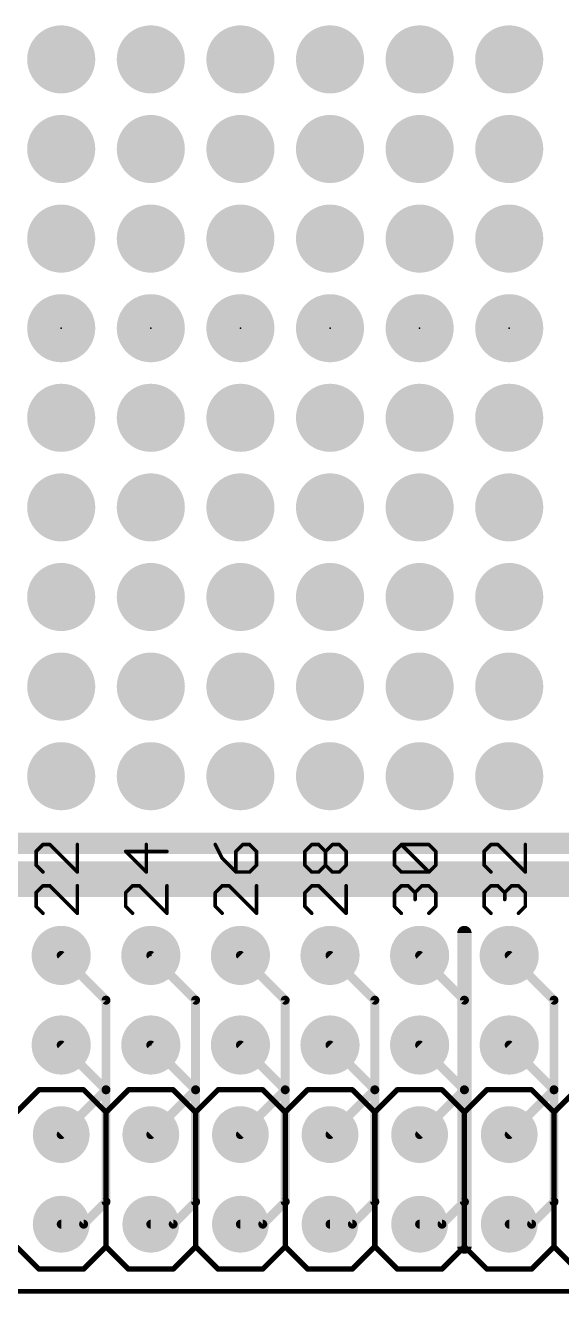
# Model space of a CAD drawing. Extents: x 0 to 86.4, y -0.1 to 54.7.
# Drawn here: x 43.43 to 58.64, y -0.06 to 35.89 of the extents above; entities that cross this region are included whole.
import ezdxf

# ---------------------------------------------------------------- set-up
doc = ezdxf.new("R2010")
doc.units = 0
for name, color, linetype in [('1', 12, 'CONTINUOUS'), ('16', 132, 'CONTINUOUS'), ('17', 110, 'CONTINUOUS'), ('20', 53, 'CONTINUOUS'), ('21', 40, 'CONTINUOUS'), ('23', 53, 'CONTINUOUS')]:
    doc.layers.add(name, color=color, linetype=linetype)

# ---------------------------------------------------------------- blocks, each defined once
blk = doc.blocks.new('ROUNDP')
at = {"const_width": 0.5}
blk.add_lwpolyline([(0, -0.25, 1), (0, 0.25, 1), (0, -0.25)], format="xyb", dxfattribs=at)

msp = doc.modelspace()

# ---------------------------------------------------------------- linework, layer by layer
at = {"layer": '1'}
for points, const_width in [([(20.32, 11.684), (63.754, 11.684)], 1.016), ([(45.72, 5.715), (44.45, 6.985)], 0.254), ([(48.26, 5.715), (46.99, 6.985)], 0.254), ([(50.8, 5.715), (49.53, 6.985)], 0.254), ([(53.34, 5.715), (52.07, 6.985)], 0.254), ([(55.88, 5.715), (54.61, 6.985)], 0.254), ([(58.42, 5.715), (57.15, 6.985)], 0.254), ([(45.72, 2.54), (45.72, 5.715)], 0.254), ([(48.26, 2.54), (48.26, 5.715)], 0.254), ([(50.8, 2.54), (50.8, 5.715)], 0.254), ([(53.34, 2.54), (53.34, 5.715)], 0.254), ([(55.88, 2.54), (55.88, 5.715)], 0.254), ([(58.42, 2.54), (58.42, 5.715)], 0.254), ([(45.085, 1.905), (45.72, 2.54)], 0.254), ([(47.625, 1.905), (48.26, 2.54)], 0.254), ([(50.165, 1.905), (50.8, 2.54)], 0.254), ([(52.705, 1.905), (53.34, 2.54)], 0.254), ([(55.245, 1.905), (55.88, 2.54)], 0.254), ([(57.785, 1.905), (58.42, 2.54)], 0.254), ([(44.45, 1.905), (45.085, 1.905)], 0.254), ([(46.99, 1.905), (47.625, 1.905)], 0.254), ([(49.53, 1.905), (50.165, 1.905)], 0.254), ([(52.07, 1.905), (52.705, 1.905)], 0.254), ([(54.61, 1.905), (55.245, 1.905)], 0.254), ([(57.15, 1.905), (57.785, 1.905)], 0.254)]:
    msp.add_lwpolyline(points, dxfattribs=dict(at, const_width=const_width))
at = {"layer": '1', "const_width": 0.127}
for points in [[(44.4949, 7.0299, 1), (44.4051, 6.9401)], [(47.0349, 7.0299, 1), (46.9451, 6.9401)], [(49.5749, 7.0299, 1), (49.4851, 6.9401)], [(52.1149, 7.0299, 1), (52.0251, 6.9401)], [(54.6549, 7.0299, 1), (54.5651, 6.9401)], [(57.1949, 7.0299, 1), (57.1051, 6.9401)], [(45.7835, 5.715, 1), (45.6565, 5.715)], [(45.6751, 5.6701, 1), (45.7649, 5.7599)], [(48.3235, 5.715, 1), (48.1965, 5.715)], [(48.2151, 5.6701, 1), (48.3049, 5.7599)], [(50.8635, 5.715, 1), (50.7365, 5.715)], [(50.7551, 5.6701, 1), (50.8449, 5.7599)], [(53.4035, 5.715, 1), (53.2765, 5.715)], [(53.2951, 5.6701, 1), (53.3849, 5.7599)], [(55.9435, 5.715, 1), (55.8165, 5.715)], [(55.8351, 5.6701, 1), (55.9249, 5.7599)], [(58.4835, 5.715, 1), (58.3565, 5.715)], [(58.3751, 5.6701, 1), (58.4649, 5.7599)], [(45.6565, 2.54, 1), (45.7835, 2.54)], [(45.7649, 2.4951, 1), (45.6751, 2.5849)], [(48.1965, 2.54, 1), (48.3235, 2.54)], [(48.3049, 2.4951, 1), (48.2151, 2.5849)], [(50.7365, 2.54, 1), (50.8635, 2.54)], [(50.8449, 2.4951, 1), (50.7551, 2.5849)], [(53.2765, 2.54, 1), (53.4035, 2.54)], [(53.3849, 2.4951, 1), (53.2951, 2.5849)], [(55.8165, 2.54, 1), (55.9435, 2.54)], [(55.9249, 2.4951, 1), (55.8351, 2.5849)], [(58.3565, 2.54, 1), (58.4835, 2.54)], [(58.4649, 2.4951, 1), (58.3751, 2.5849)], [(44.45, 1.9685, 1), (44.45, 1.8415)], [(45.0401, 1.9499, 1), (45.1299, 1.8601)], [(45.085, 1.8415, 1), (45.085, 1.9685)], [(46.99, 1.9685, 1), (46.99, 1.8415)], [(47.5801, 1.9499, 1), (47.6699, 1.8601)], [(47.625, 1.8415, 1), (47.625, 1.9685)], [(49.53, 1.9685, 1), (49.53, 1.8415)], [(50.1201, 1.9499, 1), (50.2099, 1.8601)], [(50.165, 1.8415, 1), (50.165, 1.9685)], [(52.07, 1.9685, 1), (52.07, 1.8415)], [(52.6601, 1.9499, 1), (52.7499, 1.8601)], [(52.705, 1.8415, 1), (52.705, 1.9685)], [(54.61, 1.9685, 1), (54.61, 1.8415)], [(55.2001, 1.9499, 1), (55.2899, 1.8601)], [(55.245, 1.8415, 1), (55.245, 1.9685)], [(57.15, 1.9685, 1), (57.15, 1.8415)], [(57.7401, 1.9499, 1), (57.8299, 1.8601)], [(57.785, 1.8415, 1), (57.785, 1.9685)]]:
    msp.add_lwpolyline(points, format="xyb", dxfattribs=at)
at = {"layer": '16'}
for points, const_width in [([(22.606, 12.7), (62.992, 12.7)], 0.6096), ([(27.178, 11.684), (63.5, 11.684)], 0.6096), ([(45.72, 8.255), (44.45, 9.525)], 0.254), ([(48.26, 8.255), (46.99, 9.525)], 0.254), ([(50.8, 8.255), (49.53, 9.525)], 0.254), ([(53.34, 8.255), (52.07, 9.525)], 0.254), ([(55.88, 8.255), (54.61, 9.525)], 0.254), ([(58.42, 8.255), (57.15, 9.525)], 0.254), ([(45.72, 5.715), (45.72, 8.255)], 0.254), ([(48.26, 5.715), (48.26, 8.255)], 0.254), ([(50.8, 5.715), (50.8, 8.255)], 0.254), ([(53.34, 5.715), (53.34, 8.255)], 0.254), ([(55.88, 5.715), (55.88, 8.255)], 0.254), ([(58.42, 5.715), (58.42, 8.255)], 0.254), ([(44.45, 4.445), (45.72, 5.715)], 0.254), ([(46.99, 4.445), (48.26, 5.715)], 0.254), ([(49.53, 4.445), (50.8, 5.715)], 0.254), ([(52.07, 4.445), (53.34, 5.715)], 0.254), ([(54.61, 4.445), (55.88, 5.715)], 0.254), ([(57.15, 4.445), (58.42, 5.715)], 0.254)]:
    msp.add_lwpolyline(points, dxfattribs=dict(at, const_width=const_width))
at = {"layer": '16', "const_width": 0.127}
for points in [[(44.4949, 9.5699, 1), (44.4051, 9.4801)], [(47.0349, 9.5699, 1), (46.9451, 9.4801)], [(49.5749, 9.5699, 1), (49.4851, 9.4801)], [(52.1149, 9.5699, 1), (52.0251, 9.4801)], [(54.6549, 9.5699, 1), (54.5651, 9.4801)], [(57.1949, 9.5699, 1), (57.1051, 9.4801)], [(45.7835, 8.255, 1), (45.6565, 8.255)], [(45.6751, 8.2101, 1), (45.7649, 8.2999)], [(48.3235, 8.255, 1), (48.1965, 8.255)], [(48.2151, 8.2101, 1), (48.3049, 8.2999)], [(50.8635, 8.255, 1), (50.7365, 8.255)], [(50.7551, 8.2101, 1), (50.8449, 8.2999)], [(53.4035, 8.255, 1), (53.2765, 8.255)], [(53.2951, 8.2101, 1), (53.3849, 8.2999)], [(55.9435, 8.255, 1), (55.8165, 8.255)], [(55.8351, 8.2101, 1), (55.9249, 8.2999)], [(58.4835, 8.255, 1), (58.3565, 8.255)], [(58.3751, 8.2101, 1), (58.4649, 8.2999)], [(45.6565, 5.715, 1), (45.7835, 5.715)], [(45.7649, 5.6701, 1), (45.6751, 5.7599)], [(48.1965, 5.715, 1), (48.3235, 5.715)], [(48.3049, 5.6701, 1), (48.2151, 5.7599)], [(50.7365, 5.715, 1), (50.8635, 5.715)], [(50.8449, 5.6701, 1), (50.7551, 5.7599)], [(53.2765, 5.715, 1), (53.4035, 5.715)], [(53.3849, 5.6701, 1), (53.2951, 5.7599)], [(55.8165, 5.715, 1), (55.9435, 5.715)], [(55.9249, 5.6701, 1), (55.8351, 5.7599)], [(58.3565, 5.715, 1), (58.4835, 5.715)], [(58.4649, 5.6701, 1), (58.3751, 5.7599)], [(44.4051, 4.4899, 1), (44.4949, 4.4001)], [(46.9451, 4.4899, 1), (47.0349, 4.4001)], [(49.4851, 4.4899, 1), (49.5749, 4.4001)], [(52.0251, 4.4899, 1), (52.1149, 4.4001)], [(54.5651, 4.4899, 1), (54.6549, 4.4001)], [(57.1051, 4.4899, 1), (57.1949, 4.4001)]]:
    msp.add_lwpolyline(points, format="xyb", dxfattribs=at)
at = {"layer": '20', "const_width": 0.127}
msp.add_lwpolyline([(73.66, 0), (14.605, 0)], dxfattribs=at)
at = {"layer": '21'}
for points, const_width in [([(43.9327, 12.6678), (43.7378, 12.4729)], 0.1016), ([(44.1276, 12.6678), (43.9327, 12.6678)], 0.1016), ([(44.9072, 11.8882), (44.1276, 12.6678)], 0.1016), ([(44.9072, 12.6678), (44.9072, 11.8882)], 0.1016), ([(46.8625, 11.8882), (46.8625, 12.6678)], 0.1016), ([(48.8178, 12.6678), (49.0127, 12.278)], 0.1016), ([(49.5974, 12.6678), (49.4025, 12.4729)], 0.1016), ([(49.7923, 12.6678), (49.5974, 12.6678)], 0.1016), ([(49.9872, 12.4729), (49.7923, 12.6678)], 0.1016), ([(51.3578, 12.4729), (51.5527, 12.6678)], 0.1016), ([(51.5527, 12.6678), (51.7476, 12.6678)], 0.1016), ([(51.7476, 12.6678), (51.9425, 12.4729)], 0.1016), ([(51.9425, 12.4729), (52.1374, 12.6678)], 0.1016), ([(52.1374, 12.6678), (52.3323, 12.6678)], 0.1016), ([(52.3323, 12.6678), (52.5272, 12.4729)], 0.1016), ([(53.8978, 12.4729), (54.0927, 12.6678)], 0.1016), ([(54.0927, 12.6678), (54.8723, 12.6678)], 0.1016), ([(54.8723, 11.8882), (54.0927, 12.6678)], 0.1016), ([(54.8723, 12.6678), (55.0672, 12.4729)], 0.1016), ([(56.6327, 12.6678), (56.4378, 12.4729)], 0.1016), ([(56.8276, 12.6678), (56.6327, 12.6678)], 0.1016), ([(57.6072, 11.8882), (56.8276, 12.6678)], 0.1016), ([(57.6072, 12.6678), (57.6072, 11.8882)], 0.1016), ([(43.7378, 12.4729), (43.7378, 12.0831)], 0.1016), ([(47.4472, 12.4729), (46.2778, 12.4729)], 0.1016), ([(46.2778, 12.4729), (46.8625, 11.8882)], 0.1016), ([(49.0127, 12.278), (49.4025, 11.8882)], 0.1016), ([(49.4025, 12.4729), (49.4025, 11.8882)], 0.1016), ([(49.9872, 12.0831), (49.9872, 12.4729)], 0.1016), ([(51.3578, 12.0831), (51.3578, 12.4729)], 0.1016), ([(51.9425, 12.0831), (51.9425, 12.4729)], 0.1016), ([(52.5272, 12.4729), (52.5272, 12.0831)], 0.1016), ([(53.8978, 12.0831), (53.8978, 12.4729)], 0.1016), ([(55.0672, 12.4729), (55.0672, 12.0831)], 0.1016), ([(56.4378, 12.4729), (56.4378, 12.0831)], 0.1016), ([(43.7378, 12.0831), (43.9327, 11.8882)], 0.1016), ([(49.4025, 11.8882), (49.7923, 11.8882)], 0.1016), ([(49.7923, 11.8882), (49.9872, 12.0831)], 0.1016), ([(51.5527, 11.8882), (51.3578, 12.0831)], 0.1016), ([(51.7476, 11.8882), (51.5527, 11.8882)], 0.1016), ([(51.9425, 12.0831), (51.7476, 11.8882)], 0.1016), ([(52.1374, 11.8882), (51.9425, 12.0831)], 0.1016), ([(52.3323, 11.8882), (52.1374, 11.8882)], 0.1016), ([(52.5272, 12.0831), (52.3323, 11.8882)], 0.1016), ([(54.0927, 11.8882), (53.8978, 12.0831)], 0.1016), ([(54.8723, 11.8882), (54.0927, 11.8882)], 0.1016), ([(55.0672, 12.0831), (54.8723, 11.8882)], 0.1016), ([(56.4378, 12.0831), (56.6327, 11.8882)], 0.1016), ([(43.9327, 11.4984), (43.7378, 11.3035)], 0.1016), ([(44.1276, 11.4984), (43.9327, 11.4984)], 0.1016), ([(44.9072, 10.7188), (44.1276, 11.4984)], 0.1016), ([(44.9072, 11.4984), (44.9072, 10.7188)], 0.1016), ([(46.4727, 11.4984), (46.2778, 11.3035)], 0.1016), ([(46.6676, 11.4984), (46.4727, 11.4984)], 0.1016), ([(47.4472, 10.7188), (46.6676, 11.4984)], 0.1016), ([(47.4472, 11.4984), (47.4472, 10.7188)], 0.1016), ([(49.0127, 11.4984), (48.8178, 11.3035)], 0.1016), ([(49.2076, 11.4984), (49.0127, 11.4984)], 0.1016), ([(49.9872, 10.7188), (49.2076, 11.4984)], 0.1016), ([(49.9872, 11.4984), (49.9872, 10.7188)], 0.1016), ([(51.5527, 11.4984), (51.3578, 11.3035)], 0.1016), ([(51.7476, 11.4984), (51.5527, 11.4984)], 0.1016), ([(52.5272, 10.7188), (51.7476, 11.4984)], 0.1016), ([(52.5272, 11.4984), (52.5272, 10.7188)], 0.1016), ([(53.8978, 11.3035), (54.0927, 11.4984)], 0.1016), ([(54.0927, 11.4984), (54.2876, 11.4984)], 0.1016), ([(54.2876, 11.4984), (54.4825, 11.3035)], 0.1016), ([(54.4825, 11.3035), (54.6774, 11.4984)], 0.1016), ([(54.6774, 11.4984), (54.8723, 11.4984)], 0.1016), ([(54.8723, 11.4984), (55.0672, 11.3035)], 0.1016), ([(56.4378, 11.3035), (56.6327, 11.4984)], 0.1016), ([(56.6327, 11.4984), (56.8276, 11.4984)], 0.1016), ([(56.8276, 11.4984), (57.0225, 11.3035)], 0.1016), ([(57.0225, 11.3035), (57.2174, 11.4984)], 0.1016), ([(57.2174, 11.4984), (57.4123, 11.4984)], 0.1016), ([(57.4123, 11.4984), (57.6072, 11.3035)], 0.1016), ([(43.7378, 11.3035), (43.7378, 10.9137)], 0.1016), ([(46.2778, 11.3035), (46.2778, 10.9137)], 0.1016), ([(48.8178, 11.3035), (48.8178, 10.9137)], 0.1016), ([(51.3578, 11.3035), (51.3578, 10.9137)], 0.1016), ([(53.8978, 10.9137), (53.8978, 11.3035)], 0.1016), ([(54.4825, 11.3035), (54.4825, 11.1086)], 0.1016), ([(55.0672, 11.3035), (55.0672, 10.9137)], 0.1016), ([(56.4378, 10.9137), (56.4378, 11.3035)], 0.1016), ([(57.0225, 11.3035), (57.0225, 11.1086)], 0.1016), ([(57.6072, 11.3035), (57.6072, 10.9137)], 0.1016), ([(43.7378, 10.9137), (43.9327, 10.7188)], 0.1016), ([(46.2778, 10.9137), (46.4727, 10.7188)], 0.1016), ([(48.8178, 10.9137), (49.0127, 10.7188)], 0.1016), ([(51.3578, 10.9137), (51.5527, 10.7188)], 0.1016), ([(54.0927, 10.7188), (53.8978, 10.9137)], 0.1016), ([(55.0672, 10.9137), (54.8723, 10.7188)], 0.1016), ([(56.6327, 10.7188), (56.4378, 10.9137)], 0.1016), ([(57.6072, 10.9137), (57.4123, 10.7188)], 0.1016), ([(55.88, 1.27), (55.88, 10.16)], 0.4064), ([(43.18, 5.08), (43.815, 5.715)], 0.1524), ([(43.815, 5.715), (45.085, 5.715)], 0.1524), ([(45.085, 5.715), (45.72, 5.08)], 0.1524), ([(45.72, 5.08), (46.355, 5.715)], 0.1524), ([(46.355, 5.715), (47.625, 5.715)], 0.1524), ([(48.26, 5.08), (47.625, 5.715)], 0.1524), ([(48.26, 5.08), (48.895, 5.715)], 0.1524), ([(50.165, 5.715), (48.895, 5.715)], 0.1524), ([(50.165, 5.715), (50.8, 5.08)], 0.1524), ([(50.8, 5.08), (51.435, 5.715)], 0.1524), ([(52.705, 5.715), (51.435, 5.715)], 0.1524), ([(52.705, 5.715), (53.34, 5.08)], 0.1524), ([(53.34, 5.08), (53.975, 5.715)], 0.1524), ([(55.245, 5.715), (53.975, 5.715)], 0.1524), ([(55.245, 5.715), (55.88, 5.08)], 0.1524), ([(55.88, 5.08), (56.515, 5.715)], 0.1524), ([(57.785, 5.715), (56.515, 5.715)], 0.1524), ([(57.785, 5.715), (58.42, 5.08)], 0.1524), ([(58.42, 5.08), (59.055, 5.715)], 0.1524), ([(45.72, 5.08), (45.72, 1.27)], 0.1524), ([(48.26, 5.08), (48.26, 1.27)], 0.1524), ([(50.8, 5.08), (50.8, 1.27)], 0.1524), ([(53.34, 5.08), (53.34, 1.27)], 0.1524), ([(55.88, 5.08), (55.88, 1.27)], 0.1524), ([(58.42, 5.08), (58.42, 1.27)], 0.1524), ([(43.18, 1.27), (43.815, 0.635)], 0.1524), ([(45.72, 1.27), (45.085, 0.635)], 0.1524), ([(45.72, 1.27), (46.355, 0.635)], 0.1524), ([(48.26, 1.27), (47.625, 0.635)], 0.1524), ([(48.26, 1.27), (48.895, 0.635)], 0.1524), ([(50.8, 1.27), (50.165, 0.635)], 0.1524), ([(50.8, 1.27), (51.435, 0.635)], 0.1524), ([(53.34, 1.27), (52.705, 0.635)], 0.1524), ([(53.975, 0.635), (53.34, 1.27)], 0.1524), ([(55.88, 1.27), (55.245, 0.635)], 0.1524), ([(56.515, 0.635), (55.88, 1.27)], 0.1524), ([(58.42, 1.27), (57.785, 0.635)], 0.1524), ([(59.055, 0.635), (58.42, 1.27)], 0.1524), ([(45.085, 0.635), (43.815, 0.635)], 0.1524), ([(47.625, 0.635), (46.355, 0.635)], 0.1524), ([(50.165, 0.635), (48.895, 0.635)], 0.1524), ([(52.705, 0.635), (51.435, 0.635)], 0.1524), ([(53.975, 0.635), (55.245, 0.635)], 0.1524), ([(56.515, 0.635), (57.785, 0.635)], 0.1524)]:
    msp.add_lwpolyline(points, dxfattribs=dict(at, const_width=const_width))
for points, const_width in [([(43.9327, 12.6932, 1), (43.9327, 12.6424)], 0.0508), ([(43.9507, 12.6498, 1), (43.9147, 12.6858)], 0.0508), ([(44.1456, 12.6858, 1), (44.1096, 12.6498)], 0.0508), ([(44.1276, 12.6424, 1), (44.1276, 12.6932)], 0.0508), ([(44.9326, 12.6678, 1), (44.8818, 12.6678)], 0.0508), ([(46.8879, 12.6678, 1), (46.8371, 12.6678)], 0.0508), ([(48.8405, 12.6792, 1), (48.7951, 12.6564)], 0.0508), ([(49.5974, 12.6932, 1), (49.5974, 12.6424)], 0.0508), ([(49.6154, 12.6498, 1), (49.5794, 12.6858)], 0.0508), ([(49.8103, 12.6858, 1), (49.7743, 12.6498)], 0.0508), ([(49.7923, 12.6424, 1), (49.7923, 12.6932)], 0.0508), ([(51.5527, 12.6932, 1), (51.5527, 12.6424)], 0.0508), ([(51.5707, 12.6498, 1), (51.5347, 12.6858)], 0.0508), ([(51.7656, 12.6858, 1), (51.7296, 12.6498)], 0.0508), ([(51.7476, 12.6424, 1), (51.7476, 12.6932)], 0.0508), ([(52.1374, 12.6932, 1), (52.1374, 12.6424)], 0.0508), ([(52.1554, 12.6498, 1), (52.1194, 12.6858)], 0.0508), ([(52.3503, 12.6858, 1), (52.3143, 12.6498)], 0.0508), ([(52.3323, 12.6424, 1), (52.3323, 12.6932)], 0.0508), ([(54.1107, 12.6858, 1), (54.0747, 12.6498)], 0.0508), ([(54.0927, 12.6932, 1), (54.0927, 12.6424)], 0.0508), ([(54.1107, 12.6498, 1), (54.0747, 12.6858)], 0.0508), ([(54.8903, 12.6858, 1), (54.8543, 12.6498)], 0.0508), ([(54.8723, 12.6424, 1), (54.8723, 12.6932)], 0.0508), ([(56.6327, 12.6932, 1), (56.6327, 12.6424)], 0.0508), ([(56.6507, 12.6498, 1), (56.6147, 12.6858)], 0.0508), ([(56.8456, 12.6858, 1), (56.8096, 12.6498)], 0.0508), ([(56.8276, 12.6424, 1), (56.8276, 12.6932)], 0.0508), ([(57.6326, 12.6678, 1), (57.5818, 12.6678)], 0.0508), ([(43.7198, 12.4909, 1), (43.7558, 12.4549)], 0.0508), ([(43.7632, 12.4729, 1), (43.7124, 12.4729)], 0.0508), ([(46.2958, 12.4909, 1), (46.2598, 12.4549)], 0.0508), ([(46.2778, 12.4983, 1), (46.2778, 12.4475)], 0.0508), ([(47.4472, 12.4475, 1), (47.4472, 12.4983)], 0.0508), ([(49.0307, 12.296, 1), (48.9947, 12.26)], 0.0508), ([(48.99, 12.2666, 1), (49.0354, 12.2894)], 0.0508), ([(49.3845, 12.4909, 1), (49.4205, 12.4549)], 0.0508), ([(49.4279, 12.4729, 1), (49.3771, 12.4729)], 0.0508), ([(50.0126, 12.4729, 1), (49.9618, 12.4729)], 0.0508), ([(49.9692, 12.4549, 1), (50.0052, 12.4909)], 0.0508), ([(51.3398, 12.4909, 1), (51.3758, 12.4549)], 0.0508), ([(51.3832, 12.4729, 1), (51.3324, 12.4729)], 0.0508), ([(51.9245, 12.4909, 1), (51.9605, 12.4549)], 0.0508), ([(51.9679, 12.4729, 1), (51.9171, 12.4729)], 0.0508), ([(51.9245, 12.4549, 1), (51.9605, 12.4909)], 0.0508), ([(52.5526, 12.4729, 1), (52.5018, 12.4729)], 0.0508), ([(52.5092, 12.4549, 1), (52.5452, 12.4909)], 0.0508), ([(53.8798, 12.4909, 1), (53.9158, 12.4549)], 0.0508), ([(53.9232, 12.4729, 1), (53.8724, 12.4729)], 0.0508), ([(55.0926, 12.4729, 1), (55.0418, 12.4729)], 0.0508), ([(55.0492, 12.4549, 1), (55.0852, 12.4909)], 0.0508), ([(56.4198, 12.4909, 1), (56.4558, 12.4549)], 0.0508), ([(56.4632, 12.4729, 1), (56.4124, 12.4729)], 0.0508), ([(43.7558, 12.1011, 1), (43.7198, 12.0651)], 0.0508), ([(43.7124, 12.0831, 1), (43.7632, 12.0831)], 0.0508), ([(43.9147, 11.8702, 1), (43.9507, 11.9062)], 0.0508), ([(44.8818, 11.8882, 1), (44.9326, 11.8882)], 0.0508), ([(44.8892, 11.8702, 1), (44.9252, 11.9062)], 0.0508), ([(46.8371, 11.8882, 1), (46.8879, 11.8882)], 0.0508), ([(46.8445, 11.8702, 1), (46.8805, 11.9062)], 0.0508), ([(49.4025, 11.9136, 1), (49.4025, 11.8628)], 0.0508), ([(49.3771, 11.8882, 1), (49.4279, 11.8882)], 0.0508), ([(49.3845, 11.8702, 1), (49.4205, 11.9062)], 0.0508), ([(49.7743, 11.9062, 1), (49.8103, 11.8702)], 0.0508), ([(49.7923, 11.8628, 1), (49.7923, 11.9136)], 0.0508), ([(49.9618, 12.0831, 1), (50.0126, 12.0831)], 0.0508), ([(50.0052, 12.0651, 1), (49.9692, 12.1011)], 0.0508), ([(51.3758, 12.1011, 1), (51.3398, 12.0651)], 0.0508), ([(51.3324, 12.0831, 1), (51.3832, 12.0831)], 0.0508), ([(51.5527, 11.9136, 1), (51.5527, 11.8628)], 0.0508), ([(51.5347, 11.8702, 1), (51.5707, 11.9062)], 0.0508), ([(51.7296, 11.9062, 1), (51.7656, 11.8702)], 0.0508), ([(51.7476, 11.8628, 1), (51.7476, 11.9136)], 0.0508), ([(51.9605, 12.1011, 1), (51.9245, 12.0651)], 0.0508), ([(51.9171, 12.0831, 1), (51.9679, 12.0831)], 0.0508), ([(51.9605, 12.0651, 1), (51.9245, 12.1011)], 0.0508), ([(52.1374, 11.9136, 1), (52.1374, 11.8628)], 0.0508), ([(52.1194, 11.8702, 1), (52.1554, 11.9062)], 0.0508), ([(52.3143, 11.9062, 1), (52.3503, 11.8702)], 0.0508), ([(52.3323, 11.8628, 1), (52.3323, 11.9136)], 0.0508), ([(52.5018, 12.0831, 1), (52.5526, 12.0831)], 0.0508), ([(52.5452, 12.0651, 1), (52.5092, 12.1011)], 0.0508), ([(53.9158, 12.1011, 1), (53.8798, 12.0651)], 0.0508), ([(53.8724, 12.0831, 1), (53.9232, 12.0831)], 0.0508), ([(54.0927, 11.9136, 1), (54.0927, 11.8628)], 0.0508), ([(54.0747, 11.8702, 1), (54.1107, 11.9062)], 0.0508), ([(54.8543, 11.9062, 1), (54.8903, 11.8702)], 0.0508), ([(54.8543, 11.8702, 1), (54.8903, 11.9062)], 0.0508), ([(54.8723, 11.8628, 1), (54.8723, 11.9136)], 0.0508), ([(55.0418, 12.0831, 1), (55.0926, 12.0831)], 0.0508), ([(55.0852, 12.0651, 1), (55.0492, 12.1011)], 0.0508), ([(56.4558, 12.1011, 1), (56.4198, 12.0651)], 0.0508), ([(56.4124, 12.0831, 1), (56.4632, 12.0831)], 0.0508), ([(56.6147, 11.8702, 1), (56.6507, 11.9062)], 0.0508), ([(57.5818, 11.8882, 1), (57.6326, 11.8882)], 0.0508), ([(57.5892, 11.8702, 1), (57.6252, 11.9062)], 0.0508), ([(43.9327, 11.5238, 1), (43.9327, 11.473)], 0.0508), ([(43.9507, 11.4804, 1), (43.9147, 11.5164)], 0.0508), ([(44.1456, 11.5164, 1), (44.1096, 11.4804)], 0.0508), ([(44.1276, 11.473, 1), (44.1276, 11.5238)], 0.0508), ([(44.9326, 11.4984, 1), (44.8818, 11.4984)], 0.0508), ([(46.4727, 11.5238, 1), (46.4727, 11.473)], 0.0508), ([(46.4907, 11.4804, 1), (46.4547, 11.5164)], 0.0508), ([(46.6856, 11.5164, 1), (46.6496, 11.4804)], 0.0508), ([(46.6676, 11.473, 1), (46.6676, 11.5238)], 0.0508), ([(47.4726, 11.4984, 1), (47.4218, 11.4984)], 0.0508), ([(49.0127, 11.5238, 1), (49.0127, 11.473)], 0.0508), ([(49.0307, 11.4804, 1), (48.9947, 11.5164)], 0.0508), ([(49.2256, 11.5164, 1), (49.1896, 11.4804)], 0.0508), ([(49.2076, 11.473, 1), (49.2076, 11.5238)], 0.0508), ([(50.0126, 11.4984, 1), (49.9618, 11.4984)], 0.0508), ([(51.5527, 11.5238, 1), (51.5527, 11.473)], 0.0508), ([(51.5707, 11.4804, 1), (51.5347, 11.5164)], 0.0508), ([(51.7656, 11.5164, 1), (51.7296, 11.4804)], 0.0508), ([(51.7476, 11.473, 1), (51.7476, 11.5238)], 0.0508), ([(52.5526, 11.4984, 1), (52.5018, 11.4984)], 0.0508), ([(54.0927, 11.5238, 1), (54.0927, 11.473)], 0.0508), ([(54.1107, 11.4804, 1), (54.0747, 11.5164)], 0.0508), ([(54.3056, 11.5164, 1), (54.2696, 11.4804)], 0.0508), ([(54.2876, 11.473, 1), (54.2876, 11.5238)], 0.0508), ([(54.6774, 11.5238, 1), (54.6774, 11.473)], 0.0508), ([(54.6954, 11.4804, 1), (54.6594, 11.5164)], 0.0508), ([(54.8903, 11.5164, 1), (54.8543, 11.4804)], 0.0508), ([(54.8723, 11.473, 1), (54.8723, 11.5238)], 0.0508), ([(56.6327, 11.5238, 1), (56.6327, 11.473)], 0.0508), ([(56.6507, 11.4804, 1), (56.6147, 11.5164)], 0.0508), ([(56.8456, 11.5164, 1), (56.8096, 11.4804)], 0.0508), ([(56.8276, 11.473, 1), (56.8276, 11.5238)], 0.0508), ([(57.2174, 11.5238, 1), (57.2174, 11.473)], 0.0508), ([(57.2354, 11.4804, 1), (57.1994, 11.5164)], 0.0508), ([(57.4303, 11.5164, 1), (57.3943, 11.4804)], 0.0508), ([(57.4123, 11.473, 1), (57.4123, 11.5238)], 0.0508), ([(43.7198, 11.3215, 1), (43.7558, 11.2855)], 0.0508), ([(43.7632, 11.3035, 1), (43.7124, 11.3035)], 0.0508), ([(46.2598, 11.3215, 1), (46.2958, 11.2855)], 0.0508), ([(46.3032, 11.3035, 1), (46.2524, 11.3035)], 0.0508), ([(48.7998, 11.3215, 1), (48.8358, 11.2855)], 0.0508), ([(48.8432, 11.3035, 1), (48.7924, 11.3035)], 0.0508), ([(51.3398, 11.3215, 1), (51.3758, 11.2855)], 0.0508), ([(51.3832, 11.3035, 1), (51.3324, 11.3035)], 0.0508), ([(53.8798, 11.3215, 1), (53.9158, 11.2855)], 0.0508), ([(53.9232, 11.3035, 1), (53.8724, 11.3035)], 0.0508), ([(54.4645, 11.3215, 1), (54.5005, 11.2855)], 0.0508), ([(54.5079, 11.3035, 1), (54.4571, 11.3035)], 0.0508), ([(54.4645, 11.2855, 1), (54.5005, 11.3215)], 0.0508), ([(55.0926, 11.3035, 1), (55.0418, 11.3035)], 0.0508), ([(55.0492, 11.2855, 1), (55.0852, 11.3215)], 0.0508), ([(56.4198, 11.3215, 1), (56.4558, 11.2855)], 0.0508), ([(56.4632, 11.3035, 1), (56.4124, 11.3035)], 0.0508), ([(57.0045, 11.3215, 1), (57.0405, 11.2855)], 0.0508), ([(57.0479, 11.3035, 1), (56.9971, 11.3035)], 0.0508), ([(57.0045, 11.2855, 1), (57.0405, 11.3215)], 0.0508), ([(57.6326, 11.3035, 1), (57.5818, 11.3035)], 0.0508), ([(57.5892, 11.2855, 1), (57.6252, 11.3215)], 0.0508), ([(43.7558, 10.9317, 1), (43.7198, 10.8957)], 0.0508), ([(43.7124, 10.9137, 1), (43.7632, 10.9137)], 0.0508), ([(46.2958, 10.9317, 1), (46.2598, 10.8957)], 0.0508), ([(46.2524, 10.9137, 1), (46.3032, 10.9137)], 0.0508), ([(48.8358, 10.9317, 1), (48.7998, 10.8957)], 0.0508), ([(48.7924, 10.9137, 1), (48.8432, 10.9137)], 0.0508), ([(51.3758, 10.9317, 1), (51.3398, 10.8957)], 0.0508), ([(51.3324, 10.9137, 1), (51.3832, 10.9137)], 0.0508), ([(53.9158, 10.9317, 1), (53.8798, 10.8957)], 0.0508), ([(53.8724, 10.9137, 1), (53.9232, 10.9137)], 0.0508), ([(54.4571, 11.1086, 1), (54.5079, 11.1086)], 0.0508), ([(55.0418, 10.9137, 1), (55.0926, 10.9137)], 0.0508), ([(55.0852, 10.8957, 1), (55.0492, 10.9317)], 0.0508), ([(56.4558, 10.9317, 1), (56.4198, 10.8957)], 0.0508), ([(56.4124, 10.9137, 1), (56.4632, 10.9137)], 0.0508), ([(56.9971, 11.1086, 1), (57.0479, 11.1086)], 0.0508), ([(57.5818, 10.9137, 1), (57.6326, 10.9137)], 0.0508), ([(57.6252, 10.8957, 1), (57.5892, 10.9317)], 0.0508), ([(43.9147, 10.7008, 1), (43.9507, 10.7368)], 0.0508), ([(44.8818, 10.7188, 1), (44.9326, 10.7188)], 0.0508), ([(44.8892, 10.7008, 1), (44.9252, 10.7368)], 0.0508), ([(46.4547, 10.7008, 1), (46.4907, 10.7368)], 0.0508), ([(47.4218, 10.7188, 1), (47.4726, 10.7188)], 0.0508), ([(47.4292, 10.7008, 1), (47.4652, 10.7368)], 0.0508), ([(48.9947, 10.7008, 1), (49.0307, 10.7368)], 0.0508), ([(49.9618, 10.7188, 1), (50.0126, 10.7188)], 0.0508), ([(49.9692, 10.7008, 1), (50.0052, 10.7368)], 0.0508), ([(51.5347, 10.7008, 1), (51.5707, 10.7368)], 0.0508), ([(52.5018, 10.7188, 1), (52.5526, 10.7188)], 0.0508), ([(52.5092, 10.7008, 1), (52.5452, 10.7368)], 0.0508), ([(54.0747, 10.7008, 1), (54.1107, 10.7368)], 0.0508), ([(54.8543, 10.7368, 1), (54.8903, 10.7008)], 0.0508), ([(56.6147, 10.7008, 1), (56.6507, 10.7368)], 0.0508), ([(57.3943, 10.7368, 1), (57.4303, 10.7008)], 0.0508), ([(55.9816, 10.16, 1), (55.7784, 10.16)], 0.2032), ([(43.815, 5.7531, 1), (43.815, 5.6769)], 0.0762), ([(43.8419, 5.6881, 1), (43.7881, 5.7419)], 0.0762), ([(45.1119, 5.7419, 1), (45.0581, 5.6881)], 0.0762), ([(45.085, 5.6769, 1), (45.085, 5.7531)], 0.0762), ([(46.355, 5.7531, 1), (46.355, 5.6769)], 0.0762), ([(46.3819, 5.6881, 1), (46.3281, 5.7419)], 0.0762), ([(47.6519, 5.7419, 1), (47.5981, 5.6881)], 0.0762), ([(47.625, 5.6769, 1), (47.625, 5.7531)], 0.0762), ([(48.895, 5.7531, 1), (48.895, 5.6769)], 0.0762), ([(48.9219, 5.6881, 1), (48.8681, 5.7419)], 0.0762), ([(50.1919, 5.7419, 1), (50.1381, 5.6881)], 0.0762), ([(50.165, 5.6769, 1), (50.165, 5.7531)], 0.0762), ([(51.435, 5.7531, 1), (51.435, 5.6769)], 0.0762), ([(51.4619, 5.6881, 1), (51.4081, 5.7419)], 0.0762), ([(52.7319, 5.7419, 1), (52.6781, 5.6881)], 0.0762), ([(52.705, 5.6769, 1), (52.705, 5.7531)], 0.0762), ([(53.975, 5.7531, 1), (53.975, 5.6769)], 0.0762), ([(54.0019, 5.6881, 1), (53.9481, 5.7419)], 0.0762), ([(55.2719, 5.7419, 1), (55.2181, 5.6881)], 0.0762), ([(55.245, 5.6769, 1), (55.245, 5.7531)], 0.0762), ([(56.515, 5.7531, 1), (56.515, 5.6769)], 0.0762), ([(56.5419, 5.6881, 1), (56.4881, 5.7419)], 0.0762), ([(57.8119, 5.7419, 1), (57.7581, 5.6881)], 0.0762), ([(57.785, 5.6769, 1), (57.785, 5.7531)], 0.0762), ([(45.7581, 5.08, 1), (45.6819, 5.08)], 0.0762), ([(45.6931, 5.1069, 1), (45.7469, 5.0531)], 0.0762), ([(45.6931, 5.0531, 1), (45.7469, 5.1069)], 0.0762), ([(48.2981, 5.08, 1), (48.2219, 5.08)], 0.0762), ([(48.2331, 5.1069, 1), (48.2869, 5.0531)], 0.0762), ([(48.2331, 5.0531, 1), (48.2869, 5.1069)], 0.0762), ([(50.8381, 5.08, 1), (50.7619, 5.08)], 0.0762), ([(50.7731, 5.1069, 1), (50.8269, 5.0531)], 0.0762), ([(50.7731, 5.0531, 1), (50.8269, 5.1069)], 0.0762), ([(53.3781, 5.08, 1), (53.3019, 5.08)], 0.0762), ([(53.3131, 5.1069, 1), (53.3669, 5.0531)], 0.0762), ([(53.3131, 5.0531, 1), (53.3669, 5.1069)], 0.0762), ([(55.9181, 5.08, 1), (55.8419, 5.08)], 0.0762), ([(55.8531, 5.1069, 1), (55.9069, 5.0531)], 0.0762), ([(55.8531, 5.0531, 1), (55.9069, 5.1069)], 0.0762), ([(58.4581, 5.08, 1), (58.3819, 5.08)], 0.0762), ([(58.3931, 5.1069, 1), (58.4469, 5.0531)], 0.0762), ([(58.3931, 5.0531, 1), (58.4469, 5.1069)], 0.0762), ([(45.6819, 1.27, 1), (45.7581, 1.27)], 0.0762), ([(45.7469, 1.2969, 1), (45.6931, 1.2431)], 0.0762), ([(45.7469, 1.2431, 1), (45.6931, 1.2969)], 0.0762), ([(48.2219, 1.27, 1), (48.2981, 1.27)], 0.0762), ([(48.2869, 1.2969, 1), (48.2331, 1.2431)], 0.0762), ([(48.2869, 1.2431, 1), (48.2331, 1.2969)], 0.0762), ([(50.7619, 1.27, 1), (50.8381, 1.27)], 0.0762), ([(50.8269, 1.2969, 1), (50.7731, 1.2431)], 0.0762), ([(50.8269, 1.2431, 1), (50.7731, 1.2969)], 0.0762), ([(53.3019, 1.27, 1), (53.3781, 1.27)], 0.0762), ([(53.3669, 1.2969, 1), (53.3131, 1.2431)], 0.0762), ([(53.3669, 1.2431, 1), (53.3131, 1.2969)], 0.0762), ([(55.7784, 1.27, 1), (55.9816, 1.27)], 0.2032), ([(55.8419, 1.27, 1), (55.9181, 1.27)], 0.0762), ([(55.9069, 1.2969, 1), (55.8531, 1.2431)], 0.0762), ([(55.9069, 1.2431, 1), (55.8531, 1.2969)], 0.0762), ([(58.3819, 1.27, 1), (58.4581, 1.27)], 0.0762), ([(58.4469, 1.2969, 1), (58.3931, 1.2431)], 0.0762), ([(58.4469, 1.2431, 1), (58.3931, 1.2969)], 0.0762), ([(43.815, 0.6731, 1), (43.815, 0.5969)], 0.0762), ([(43.7881, 0.6081, 1), (43.8419, 0.6619)], 0.0762), ([(45.0581, 0.6619, 1), (45.1119, 0.6081)], 0.0762), ([(45.085, 0.5969, 1), (45.085, 0.6731)], 0.0762), ([(46.355, 0.6731, 1), (46.355, 0.5969)], 0.0762), ([(46.3281, 0.6081, 1), (46.3819, 0.6619)], 0.0762), ([(47.5981, 0.6619, 1), (47.6519, 0.6081)], 0.0762), ([(47.625, 0.5969, 1), (47.625, 0.6731)], 0.0762), ([(48.895, 0.6731, 1), (48.895, 0.5969)], 0.0762), ([(48.8681, 0.6081, 1), (48.9219, 0.6619)], 0.0762), ([(50.1381, 0.6619, 1), (50.1919, 0.6081)], 0.0762), ([(50.165, 0.5969, 1), (50.165, 0.6731)], 0.0762), ([(51.435, 0.6731, 1), (51.435, 0.5969)], 0.0762), ([(51.4081, 0.6081, 1), (51.4619, 0.6619)], 0.0762), ([(52.6781, 0.6619, 1), (52.7319, 0.6081)], 0.0762), ([(52.705, 0.5969, 1), (52.705, 0.6731)], 0.0762), ([(53.975, 0.6731, 1), (53.975, 0.5969)], 0.0762), ([(53.9481, 0.6081, 1), (54.0019, 0.6619)], 0.0762), ([(55.2181, 0.6619, 1), (55.2719, 0.6081)], 0.0762), ([(55.245, 0.5969, 1), (55.245, 0.6731)], 0.0762), ([(56.515, 0.6731, 1), (56.515, 0.5969)], 0.0762), ([(56.4881, 0.6081, 1), (56.5419, 0.6619)], 0.0762), ([(57.7581, 0.6619, 1), (57.8119, 0.6081)], 0.0762), ([(57.785, 0.5969, 1), (57.785, 0.6731)], 0.0762)]:
    msp.add_lwpolyline(points, format="xyb", dxfattribs=dict(at, const_width=const_width))
at = {"layer": '23'}
for p in [(44.45, 27.305), (46.99, 27.305), (49.53, 27.305), (52.07, 27.305), (54.61, 27.305), (57.15, 27.305), (46.99, 9.525), (46.99, 6.985)]:
    msp.add_point(p, dxfattribs=at)

# ---------------------------------------------------------------- block references
at = {"layer": '17'}
for p, xscale, yscale, rotation in [((44.45, 34.925), 1.9304, 1.9304, 180), ((44.45, 34.925), 1.9304, 1.9304, 180), ((46.99, 34.925), 1.9304, 1.9304, 180), ((46.99, 34.925), 1.9304, 1.9304, 180), ((49.53, 34.925), 1.9304, 1.9304, 180), ((49.53, 34.925), 1.9304, 1.9304, 180), ((52.07, 34.925), 1.9304, 1.9304, 180), ((52.07, 34.925), 1.9304, 1.9304, 180), ((54.61, 34.925), 1.9304, 1.9304, 180), ((54.61, 34.925), 1.9304, 1.9304, 180), ((57.15, 34.925), 1.9304, 1.9304, 180), ((57.15, 34.925), 1.9304, 1.9304, 180), ((44.45, 32.385), 1.9304, 1.9304, 180), ((44.45, 32.385), 1.9304, 1.9304, 180), ((46.99, 32.385), 1.9304, 1.9304, 180), ((46.99, 32.385), 1.9304, 1.9304, 180), ((49.53, 32.385), 1.9304, 1.9304, 180), ((49.53, 32.385), 1.9304, 1.9304, 180), ((52.07, 32.385), 1.9304, 1.9304, 180), ((52.07, 32.385), 1.9304, 1.9304, 180), ((54.61, 32.385), 1.9304, 1.9304, 180), ((54.61, 32.385), 1.9304, 1.9304, 180), ((57.15, 32.385), 1.9304, 1.9304, 180), ((57.15, 32.385), 1.9304, 1.9304, 180), ((44.45, 29.845), 1.9304, 1.9304, 180), ((44.45, 29.845), 1.9304, 1.9304, 180), ((46.99, 29.845), 1.9304, 1.9304, 180), ((46.99, 29.845), 1.9304, 1.9304, 180), ((49.53, 29.845), 1.9304, 1.9304, 180), ((49.53, 29.845), 1.9304, 1.9304, 180), ((52.07, 29.845), 1.9304, 1.9304, 180), ((52.07, 29.845), 1.9304, 1.9304, 180), ((54.61, 29.845), 1.9304, 1.9304, 180), ((54.61, 29.845), 1.9304, 1.9304, 180), ((57.15, 29.845), 1.9304, 1.9304, 180), ((57.15, 29.845), 1.9304, 1.9304, 180), ((44.45, 27.305), 1.9304, 1.9304, 180), ((44.45, 27.305), 1.9304, 1.9304, 180), ((46.99, 27.305), 1.9304, 1.9304, 180), ((46.99, 27.305), 1.9304, 1.9304, 180), ((49.53, 27.305), 1.9304, 1.9304, 180), ((49.53, 27.305), 1.9304, 1.9304, 180), ((52.07, 27.305), 1.9304, 1.9304, 180), ((52.07, 27.305), 1.9304, 1.9304, 180), ((54.61, 27.305), 1.9304, 1.9304, 180), ((54.61, 27.305), 1.9304, 1.9304, 180), ((57.15, 27.305), 1.9304, 1.9304, 180), ((57.15, 27.305), 1.9304, 1.9304, 180), ((44.45, 24.765), 1.9304, 1.9304, 180), ((44.45, 24.765), 1.9304, 1.9304, 180), ((46.99, 24.765), 1.9304, 1.9304, 180), ((46.99, 24.765), 1.9304, 1.9304, 180), ((49.53, 24.765), 1.9304, 1.9304, 180), ((49.53, 24.765), 1.9304, 1.9304, 180), ((52.07, 24.765), 1.9304, 1.9304, 180), ((52.07, 24.765), 1.9304, 1.9304, 180), ((54.61, 24.765), 1.9304, 1.9304, 180), ((54.61, 24.765), 1.9304, 1.9304, 180), ((57.15, 24.765), 1.9304, 1.9304, 180), ((57.15, 24.765), 1.9304, 1.9304, 180), ((44.45, 22.225), 1.9304, 1.9304, 180), ((44.45, 22.225), 1.9304, 1.9304, 180), ((46.99, 22.225), 1.9304, 1.9304, 180), ((46.99, 22.225), 1.9304, 1.9304, 180), ((49.53, 22.225), 1.9304, 1.9304, 180), ((49.53, 22.225), 1.9304, 1.9304, 180), ((52.07, 22.225), 1.9304, 1.9304, 180), ((52.07, 22.225), 1.9304, 1.9304, 180), ((54.61, 22.225), 1.9304, 1.9304, 180), ((54.61, 22.225), 1.9304, 1.9304, 180), ((57.15, 22.225), 1.9304, 1.9304, 180), ((57.15, 22.225), 1.9304, 1.9304, 180), ((44.45, 19.685), 1.9304, 1.9304, 180), ((44.45, 19.685), 1.9304, 1.9304, 180), ((46.99, 19.685), 1.9304, 1.9304, 180), ((46.99, 19.685), 1.9304, 1.9304, 180), ((49.53, 19.685), 1.9304, 1.9304, 180), ((49.53, 19.685), 1.9304, 1.9304, 180), ((52.07, 19.685), 1.9304, 1.9304, 180), ((52.07, 19.685), 1.9304, 1.9304, 180), ((54.61, 19.685), 1.9304, 1.9304, 180), ((54.61, 19.685), 1.9304, 1.9304, 180), ((57.15, 19.685), 1.9304, 1.9304, 180), ((57.15, 19.685), 1.9304, 1.9304, 180), ((44.45, 17.145), 1.9304, 1.9304, 180), ((44.45, 17.145), 1.9304, 1.9304, 180), ((46.99, 17.145), 1.9304, 1.9304, 180), ((46.99, 17.145), 1.9304, 1.9304, 180), ((49.53, 17.145), 1.9304, 1.9304, 180), ((49.53, 17.145), 1.9304, 1.9304, 180), ((52.07, 17.145), 1.9304, 1.9304, 180), ((52.07, 17.145), 1.9304, 1.9304, 180), ((54.61, 17.145), 1.9304, 1.9304, 180), ((54.61, 17.145), 1.9304, 1.9304, 180), ((57.15, 17.145), 1.9304, 1.9304, 180), ((57.15, 17.145), 1.9304, 1.9304, 180), ((44.45, 14.605), 1.9304, 1.9304, 180), ((44.45, 14.605), 1.9304, 1.9304, 180), ((46.99, 14.605), 1.9304, 1.9304, 180), ((46.99, 14.605), 1.9304, 1.9304, 180), ((49.53, 14.605), 1.9304, 1.9304, 180), ((49.53, 14.605), 1.9304, 1.9304, 180), ((52.07, 14.605), 1.9304, 1.9304, 180), ((52.07, 14.605), 1.9304, 1.9304, 180), ((54.61, 14.605), 1.9304, 1.9304, 180), ((54.61, 14.605), 1.9304, 1.9304, 180), ((57.15, 14.605), 1.9304, 1.9304, 180), ((57.15, 14.605), 1.9304, 1.9304, 180), ((44.45, 9.525), 1.6764, 1.6764, 90), ((44.45, 9.525), 1.6764, 1.6764, 90), ((46.99, 9.525), 1.6764, 1.6764, 90), ((46.99, 9.525), 1.6764, 1.6764, 90), ((49.53, 9.525), 1.6764, 1.6764, 90), ((49.53, 9.525), 1.6764, 1.6764, 90), ((52.07, 9.525), 1.6764, 1.6764, 90), ((52.07, 9.525), 1.6764, 1.6764, 90), ((54.61, 9.525), 1.6764, 1.6764, 90), ((54.61, 9.525), 1.6764, 1.6764, 90), ((57.15, 9.525), 1.6764, 1.6764, 90), ((57.15, 9.525), 1.6764, 1.6764, 90), ((44.45, 6.985), 1.6764, 1.6764, 270), ((44.45, 6.985), 1.6764, 1.6764, 270), ((46.99, 6.985), 1.6764, 1.6764, 270), ((46.99, 6.985), 1.6764, 1.6764, 270), ((49.53, 6.985), 1.6764, 1.6764, 270), ((49.53, 6.985), 1.6764, 1.6764, 270), ((52.07, 6.985), 1.6764, 1.6764, 270), ((52.07, 6.985), 1.6764, 1.6764, 270), ((54.61, 6.985), 1.6764, 1.6764, 270), ((54.61, 6.985), 1.6764, 1.6764, 270), ((57.15, 6.985), 1.6764, 1.6764, 270), ((57.15, 6.985), 1.6764, 1.6764, 270)]:
    msp.add_blockref('ROUNDP', p, dxfattribs=dict(at, xscale=xscale, yscale=yscale, rotation=rotation))
at = {"layer": '17', "xscale": 1.6096, "yscale": 1.6096}
for p in [(44.45, 4.445), (44.45, 4.445), (46.99, 4.445), (46.99, 4.445), (49.53, 4.445), (49.53, 4.445), (52.07, 4.445), (52.07, 4.445), (54.61, 4.445), (54.61, 4.445), (57.15, 4.445), (57.15, 4.445), (44.45, 1.905), (44.45, 1.905), (46.99, 1.905), (46.99, 1.905), (49.53, 1.905), (49.53, 1.905), (52.07, 1.905), (52.07, 1.905), (54.61, 1.905), (54.61, 1.905), (57.15, 1.905), (57.15, 1.905)]:
    msp.add_blockref('ROUNDP', p, dxfattribs=at)

doc.saveas('drawing.dxf')
